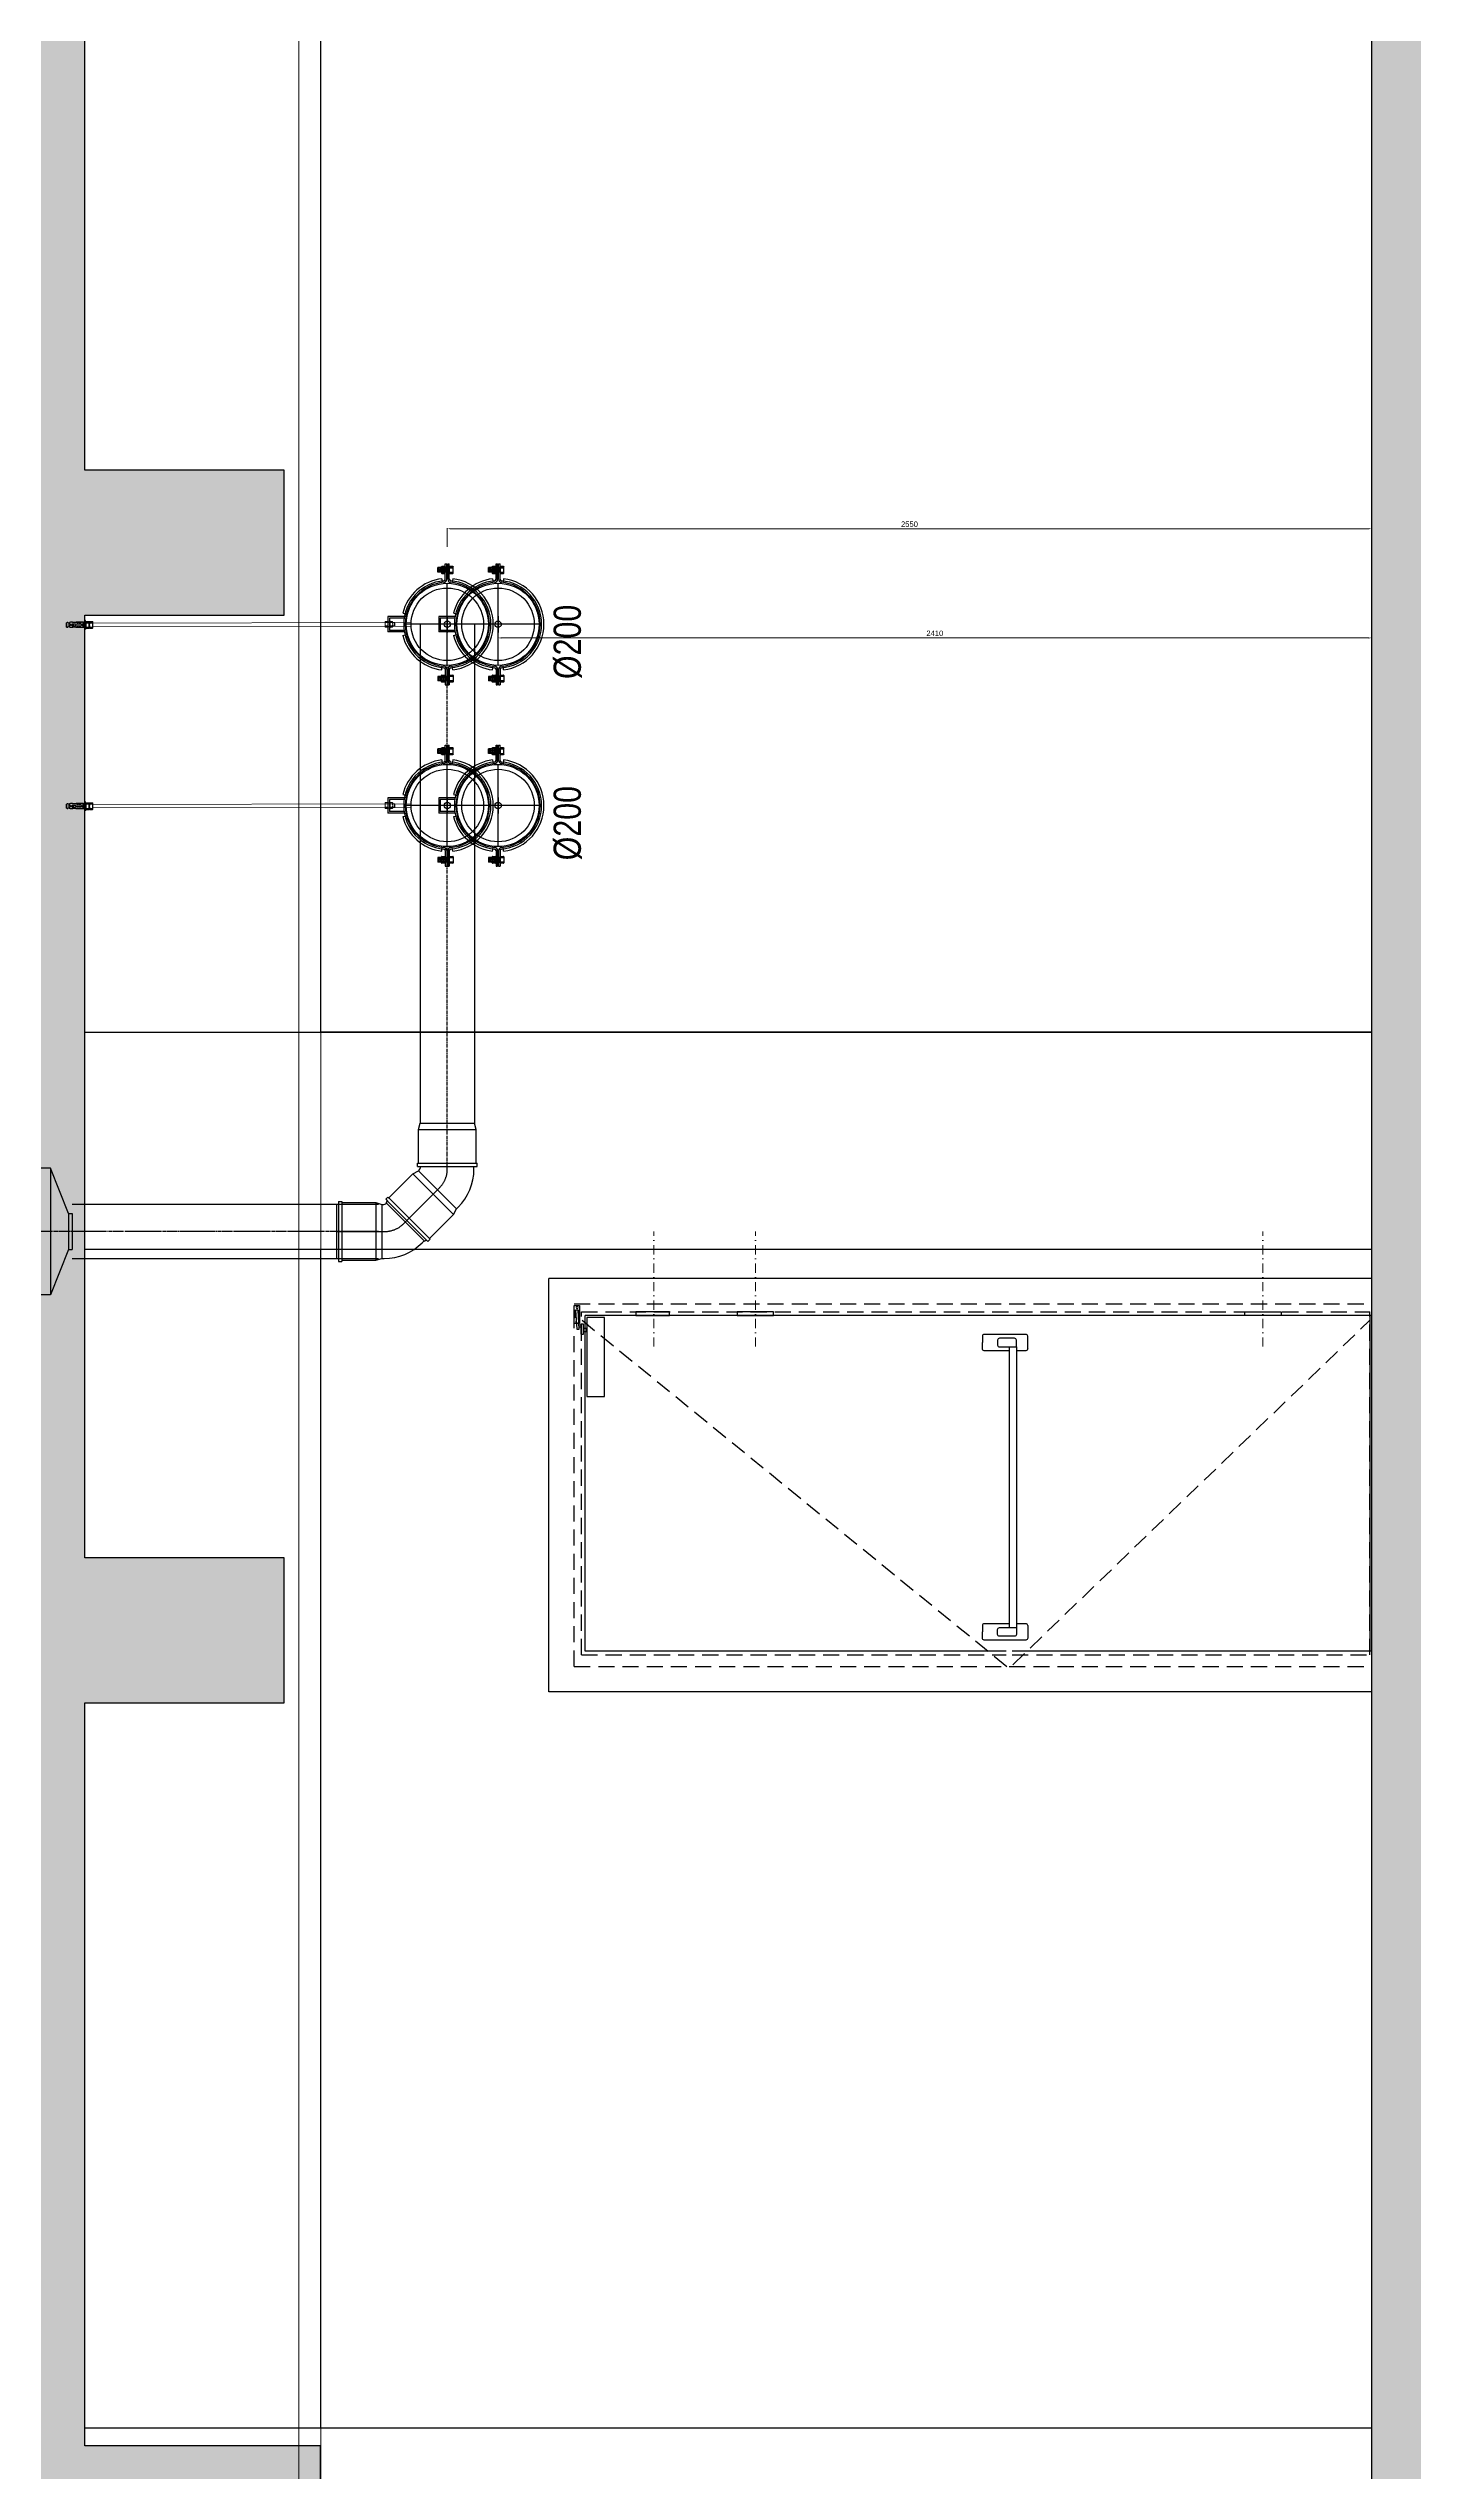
# Model space of a CAD drawing. Header units: millimetres. Extents: x -379292 to 1221486, y 92049 to 447512.
# Drawn here: x -29475 to -25709, y 144998 to 151682 of the extents above; entities that cross this region are included whole.
import ezdxf
from ezdxf.enums import TextEntityAlignment as Align

# ---------------------------------------------------------------- set-up
doc = ezdxf.new("R2010")
doc.units = ezdxf.units.MM
for name, pattern in [('CENTER', [2, 1.25, -0.25, 0.25, -0.25]), ('CENTRE', [50.8, 31.75, -6.35, 6.35, -6.35]), ('DASHDOT', [25.4, 12.7, -6.35, 0, -6.35]), ('HIDDEN', [9.525, 6.35, -3.175]), ('SOGUKSU1', [72, 60, -6, 0, -6])]:
    doc.linetypes.add(name, pattern=pattern)
for name, color, linetype, lineweight in [('---OLCIU', 7, 'Continuous', 9), ('05_AXIS EQUIPMENT', 8, 'DASHDOT', 9), ('1-MIMARI', 8, 'Continuous', 9), ('1-YANGIN BORUSU-2', 5, 'SOGUKSU1', 30), ('e_kesit_cizgisi', 7, 'Continuous', 9)]:
    doc.layers.add(name, color=color, linetype=linetype, lineweight=lineweight)
for name, color, linetype in [('05_CLADDING ALUMINIUM', 1, 'Continuous'), ('05_CONCRETE', 6, 'Continuous'), ('05_CONCRETE VIEW', 142, 'Continuous'), ('05_HATCH CONCRETE', 141, 'Continuous'), ('05_VIEW 5', 5, 'Continuous'), ('1-PISSU-BORUSU', 6, 'PIS'), ('INKA', 142, 'Continuous'), ('M_YANGIN_SPR_ CAP', 7, 'Continuous')]:
    doc.layers.add(name, color=color, linetype=linetype)
doc.styles.add('cagdas', font='arial.ttf', dxfattribs={"width": 0.8, "height": 20})
doc.styles.add('DIM', font='arial.ttf')
doc.styles.add('DOA.ARIAL', font='arial.ttf')
doc.styles.get("Standard").update_dxf_attribs({"font": 'segoeuil.ttf'})
doc.linetypes.add('PIS', pattern='A,2.5,-0.09,[")",Standard,S=0.1,R=0,X=0,Y=-0.05],-0.035', length=2.625)
doc.linetypes.add('ZIGZAG', pattern='A,0.0001,-0.2,[131,ltypeshp.shx,S=0.2,R=0,X=-0.2,Y=0],-0.4,[131,ltypeshp.shx,S=0.2,R=180,X=0.2,Y=0],-0.2', length=0.8001)
doc.dimstyles.new('PRK 1-100', dxfattribs={"dimscale": 100, "dimtxt": 2.5, "dimasz": 1, "dimexe": 0.5, "dimexo": 1, "dimgap": 0.5, "dimtad": 1, "dimdec": 1, "dimzin": 9, "dimdsep": 46, "dimtxsty": 'DIM', "dimblk": 'ARCHTICK', "dimcen": 1.5, "dimdle": 0.5, "dimclrd": 256, "dimclre": 256, "dimclrt": 3, "dimadec": 8, "dimazin": 2, "dimtp": 0.1, "dimtm": 0.1, "dimtfac": 0.71, "dimtdec": 1, "dimtmove": 2, "dimatfit": 3, "dimfxl": 50, "dimfxlon": 1, "dimlwd": -1, "dimlwe": -1, "dimarcsym": 1})

# ---------------------------------------------------------------- blocks, each defined once
blk = doc.blocks.new('*U1055')
at = {"ltscale": 7}
for p, q in [((-70, 0), (-70, 2270)), ((1070, 2270), (-70, 2270)), ((1070, 0), (1070, 2270)), ((32, 0), (32, 2170)), ((958, 2170), (32, 2170)), ((958, 1008.5), (958, 2170)), ((958, 0), (958, 991.5))]:
    blk.add_line(p, q, dxfattribs=at)
at = {"linetype": 'HIDDEN', "ltscale": 7}
for p, q in [((0, 2200), (0, 0)), ((1000, 2200), (0, 2200)), ((22, 2180), (22, 5)), ((968, 2180), (22, 2180)), ((968, 2180), (968, 1008.3)), ((1000, 2200), (1000, 0)), ((968, 991.7), (968, 5)), ((968, 5), (22, 5))]:
    blk.add_line(p, q, dxfattribs=at)
for p, q in [((118.5, 999.9), (892.7, 999.9)), ((118.5, 979.9), (911.6, 979.9))]:
    blk.add_line(p, q)
at = {"ltscale": 4}
for points in [[(19.4, 2185), (54.1, 2185), (54.1, 2200.4), (4.4, 2200.4), (4.4, 2185), (19.4, 2185)], [(57.5, 2186.5), (57.5, 2181.5)], [(63.7, 2181.5), (63.7, 2185.8)], [(75.8, 2174.3), (75.8, 2165), (67.8, 2165), (67.8, 2174.3)]]:
    blk.add_lwpolyline(points, dxfattribs=at)
for points in [[(38.2, 2200.4), (17, 2200.4), (17, 2197.9), (38.2, 2197.9)], [(38.2, 2187.4), (17, 2187.4), (17, 2185), (38.2, 2185)], [(17.1, 2196), (69.5, 2193), (69.5, 2185.8), (17.1, 2188.8)], [(37, 2165), (254.8, 2165), (254.8, 2116.5), (37, 2116.5)], [(55.3, 2181.5), (82.9, 2181.5), (82.9, 2174.3), (55.3, 2174.3)]]:
    blk.add_lwpolyline(points, close=True, dxfattribs=at)
at = {"linetype": 'HIDDEN', "ltscale": 7, "flags": 128}
blk.add_lwpolyline([(45, 2178), (1005, 1000), (45, 5)], dxfattribs=at)
at = {"ltscale": 7}
for points in [[(22, 1937), (22, 2030), (32, 2030), (32, 1937)], [(22, 1650), (22, 1750), (32, 1750), (32, 1650)], [(22, 350), (22, 250), (32, 250), (32, 350)]]:
    blk.add_lwpolyline(points, close=True, dxfattribs=at)
for points in [[(124, 948.9), (89, 948.9, -0.414214), (84, 953.9), (84, 1068.9, -0.414214), (89, 1073.9), (106.5, 1073.9)], [(129, 999.9), (129, 1068.9, 0.414214), (124, 1073.9), (106.5, 1073.9)], [(882.2, 999.9), (882.2, 1068.9, -0.414214), (887.2, 1073.9), (904.7, 1073.9)], [(887.2, 948.9), (922.2, 948.9, 0.414214), (927.2, 953.9), (927.2, 1068.9, 0.414214), (922.2, 1073.9), (904.7, 1073.9)], [(124, 948.9, 0.414214), (129, 953.9), (129, 979.9)], [(887.2, 948.9, -0.414214), (882.2, 953.9), (882.2, 979.9)]]:
    blk.add_lwpolyline(points, format="xyb")
at = {"ltscale": 20}
for points in [[(99.5, 979.9, -0.414214), (94.5, 984.9), (94.5, 1027, -0.414214), (99.5, 1032), (113.5, 1032, -0.414214), (118.5, 1027), (118.5, 979.9), (99.5, 979.9)], [(911.6, 979.9, 0.414214), (916.6, 984.9), (916.6, 1027, 0.414214), (911.6, 1032), (897.7, 1032, 0.414214), (892.7, 1027), (892.7, 979.9), (911.6, 979.9)]]:
    blk.add_lwpolyline(points, format="xyb", dxfattribs=at)
at = {"ltscale": 4}
blk.add_circle((9.7, 2191.9), 2.92, dxfattribs=at)
blk.add_arc((48.8, 2191.9), 2.92, 48.6465, 124.668, dxfattribs=at)
at = {"layer": '05_AXIS EQUIPMENT', "ltscale": 2}
for p, q in [((117.6, 1980), (-199.6, 1980)), ((117.6, 1700), (-199.6, 1700)), ((117.6, 300), (-199.6, 300))]:
    blk.add_line(p, q, dxfattribs=at)
at = {"layer": '05_CLADDING ALUMINIUM', "ltscale": 7}
blk.add_line((958, 4), (32, 4), dxfattribs=at)
blk = doc.blocks.new('A$C6a8db8d0')
at = {"layer": '05_HATCH CONCRETE', "ltscale": 25, "transparency": 33554671}
h = blk.add_hatch(dxfattribs=at)
h.set_pattern_fill('ANSI33', color=256, scale=1.5, angle=180)
h.set_pattern_definition([(225, (-8686.666, 32930.851), (6.735192, -6.735192), []), (225, (-8693.402, 32930.851), (6.735192, -6.735192), [4.7625, -2.38125])])
h.paths.add_polyline_path([(-8675, 790), (-8675, 420), (-8725, 420), (-8725, 370), (9165, 370), (9165, 420), (9115, 420), (9115, 810), (9095, 810), (9095, 790), (5815, 790), (5815, 810), (5795, 810), (5795, 790), (-1895, 790), (-1895, 710), (-1845, 710), (-1845, 775), (-1635, 775), (-1635, 720), (-1595, 720), (-1595, 775), (-1335, 775), (-1335, 720), (-1295, 720), (-1295, 775), (-1090, 775), (-1090, 710), (-1040, 710), (-1040, 775), (-835, 775), (-835, 720), (-795, 720), (-795, 775), (-535, 775), (-535, 720), (-495, 720), (-495, 775), (-290, 775), (-290, 710), (-240, 710), (-240, 775), (-35, 775), (-35, 720), (5, 720), (5, 775), (265, 775), (265, 720), (305, 720), (305, 775), (510, 775), (510, 710), (560, 710), (560, 775), (765, 775), (765, 720), (805, 720), (805, 775), (1065, 775), (1065, 720), (1105, 720), (1105, 775), (1310, 775), (1310, 710), (1360, 710), (1360, 775), (1565, 775), (1565, 720), (1605, 720), (1605, 775), (1865, 775), (1865, 720), (1905, 720), (1905, 775), (2110, 775), (2110, 710), (2160, 710), (2160, 775), (2365, 775), (2365, 720), (2405, 720), (2405, 775), (2665, 775), (2665, 720), (2705, 720), (2705, 775), (2910, 775), (2910, 710), (2960, 710), (2960, 775), (3165, 775), (3165, 720), (3205, 720), (3205, 775), (3465, 775), (3465, 720), (3505, 720), (3505, 775), (3710, 775), (3710, 710), (3760, 710), (3760, 775), (3965, 775), (3965, 720), (4005, 720), (4005, 775), (4265, 775), (4265, 720), (4305, 720), (4305, 775), (4510, 775), (4510, 710), (4560, 710), (4560, 775), (4765, 775), (4765, 720), (4805, 720), (4805, 775), (5065, 775), (5065, 720), (5105, 720), (5105, 775), (5310, 775), (5310, 710), (5360, 710), (5360, 775), (5540, 775), (5540, 720), (5580, 720), (5580, 775), (5760, 775), (5760, 710), (5810, 710), (5810, 775), (6110, 775), (6110, 710), (6160, 710), (6160, 775), (6365, 775), (6365, 720), (6405, 720), (6405, 775), (6665, 775), (6665, 720), (6705, 720), (6705, 775), (6910, 775), (6910, 710), (6960, 710), (6960, 775), (7165, 775), (7165, 720), (7205, 720), (7205, 775), (7465, 775), (7465, 720), (7505, 720), (7505, 775), (7710, 775), (7710, 710), (7760, 710), (7760, 775), (7965, 775), (7965, 720), (8005, 720), (8005, 775), (8265, 775), (8265, 720), (8305, 720), (8305, 775), (8510, 775), (8510, 710), (8560, 710), (8560, 775), (8790, 775), (8790, 720), (8830, 720), (8830, 775), (9085, 775), (9085, 420), (-8645, 420), (-8645, 775), (-8270, 775), (-8270, 710), (-8220, 710), (-8220, 775), (-8015, 775), (-8015, 720), (-7975, 720), (-7975, 775), (-7715, 775), (-7715, 720), (-7675, 720), (-7675, 775), (-7470, 775), (-7470, 710), (-7420, 710), (-7420, 775), (-7215, 775), (-7215, 720), (-7175, 720), (-7175, 775), (-6915, 775), (-6915, 720), (-6875, 720), (-6875, 775), (-6670, 775), (-6670, 710), (-6620, 710), (-6620, 775), (-6415, 775), (-6415, 720), (-6375, 720), (-6375, 775), (-6115, 775), (-6115, 720), (-6075, 720), (-6075, 775), (-5870, 775), (-5870, 710), (-5820, 710), (-5820, 775), (-5615, 775), (-5615, 720), (-5575, 720), (-5575, 775), (-5315, 775), (-5315, 720), (-5275, 720), (-5275, 775), (-5070, 775), (-5070, 710), (-5020, 710), (-5020, 775), (-4815, 775), (-4815, 720), (-4775, 720), (-4775, 775), (-4515, 775), (-4515, 720), (-4475, 720), (-4475, 775), (-4270, 775), (-4270, 710), (-4220, 710), (-4220, 775), (-4015, 775), (-4015, 720), (-3975, 720), (-3975, 775), (-3715, 775), (-3715, 720), (-3675, 720), (-3675, 775), (-3470, 775), (-3470, 710), (-3420, 710), (-3420, 775), (-3215, 775), (-3215, 720), (-3175, 720), (-3175, 775), (-2915, 775), (-2915, 720), (-2875, 720), (-2875, 775), (-2670, 775), (-2670, 710), (-2620, 710), (-2620, 775), (-2435, 775), (-2435, 720), (-2395, 720), (-2395, 775), (-2175, 775), (-2175, 720), (-2135, 720), (-2135, 775), (-1955, 775), (-1955, 710), (-1905, 710), (-1905, 790)])
at = {"layer": '05_CONCRETE'}
for points in [[(9085, 420), (-8645, 420)], [(-4775, 775), (-4515, 775), (-4515, 720), (-4475, 720), (-4475, 775), (-4270, 775), (-4270, 710), (-4220, 710), (-4220, 775), (-4015, 775), (-4015, 720), (-3975, 720), (-3975, 775), (-3715, 775), (-3715, 720), (-3675, 720), (-3675, 775), (-3470, 775)]]:
    blk.add_lwpolyline(points, dxfattribs=at)
at = {"layer": '05_CONCRETE VIEW', "ltscale": 20, "flags": 128}
for points in [[(-4215, 775), (-4215, 420)], [(-3890, 420), (-3890, 775)], [(-3830, 775), (-3830, 420)], [(-3890, 710), (-4215, 710)], [(-3475, 710), (-3830, 710)]]:
    blk.add_lwpolyline(points, dxfattribs=at)
at = {"layer": '05_CONCRETE VIEW', "color": 252, "ltscale": 20, "flags": 128}
for points in [[(-3890, 420), (-3890, 710)], [(-3830, 420), (-3830, 710)]]:
    blk.add_lwpolyline(points, dxfattribs=at)
at = {"layer": '05_VIEW 5', "xscale": -0.1, "yscale": 0.1, "zscale": 0.1}
blk.add_blockref('*U1055', (-3905, 420), dxfattribs=at)
blk = doc.blocks.new('A$C126178c8')
at = {"layer": '1-YANGIN BORUSU-2', "color": 30, "ltscale": 25}
for p, q in [((-12, 17.5), (-12, -17.5)), ((-6, 17.5), (-12, 17.5)), ((-11, 17.5), (-11, -17.5)), ((-1, 5), (-6, 17.5)), ((-6, 17.5), (-6, -17.5)), ((-1, 5), (0, 5)), ((-1, 5), (-1, -5)), ((0, 5), (0, -5)), ((-1, -5), (-6, -17.5)), ((-1, -5), (0, -5)), ((-6, -17.5), (-12, -17.5))]:
    blk.add_line(p, q, dxfattribs=at)
blk = doc.blocks.new('A$C49cf6c06')
at = {"layer": '1-PISSU-BORUSU'}
for p, q in [((7.5, 0), (-7.5, 0)), ((-7.5, 0), (-7.5, -0.6)), ((7.5, 0), (7.5, -0.6)), ((-8.25, -0.6), (-8.25, -1.5)), ((-7.5, -0.6), (-8.25, -0.6)), ((-7.95, -1.5), (-8.25, -1.5)), ((-7.95, -1.5), (-7.95, -10.88)), ((8.25, -0.6), (7.5, -0.6)), ((7.95, -1.5), (7.95, -10.88)), ((8.25, -1.5), (7.95, -1.5)), ((8.25, -0.6), (8.25, -1.5)), ((-7.95, -10.88), (-7.44, -12.59)), ((-7.44, -12.59), (-7.44, -13.2)), ((7.95, -10.88), (7.44, -12.59)), ((7.44, -12.59), (7.44, -12.83)), ((-3.09, -23.7), (-2.58, -24.21))]:
    blk.add_line(p, q, dxfattribs=at)
at = {"layer": '1-PISSU-BORUSU', "color": 1, "linetype": 'DASHDOT', "ltscale": 7.5}
blk.add_line((0, 0), (0, -13.36), dxfattribs=at)
at = {"layer": '1-PISSU-BORUSU', "color": 1}
for p, q in [((7.95, -1.5), (-7.95, -1.5)), ((7.5, -0.6), (-7.5, -0.6)), ((7.95, -10.88), (-7.95, -10.88)), ((7.44, -12.59), (-7.44, -12.59)), ((7.81, -13.82), (-2.58, -24.21))]:
    blk.add_line(p, q, dxfattribs=at)
at = {"layer": '1-PISSU-BORUSU', "color": 1, "linetype": 'DASHDOT'}
blk.add_line((2.15, -18.55), (2.61, -19.01), dxfattribs=at)
at = {"layer": '1-PISSU-BORUSU'}
for centre, radius, end in [((7.41, -13.2), 14.85, 225), ((8.94, -12.83), 1.5, 221.0994)]:
    blk.add_arc(centre, radius, 180, end, dxfattribs=at)
at = {"layer": '1-PISSU-BORUSU', "color": 1, "linetype": 'DASHDOT', "ltscale": 7.5}
blk.add_arc((7.35, -13.36), 7.35, 180, 225, dxfattribs=at)
blk = doc.blocks.new('A$C0c335588')
at = {"layer": '1-PISSU-BORUSU', "color": 6}
for p, q in [((-6.85, 5.3), (-7.99, 5)), ((-0.6, 5.3), (-6.85, 5.3)), ((-0.6, 5.5), (-0.6, 5.3)), ((0, 5.5), (-0.6, 5.5)), ((0, 5.5), (0, 5)), ((0, 5), (0, -5)), ((-6.85, -5.3), (-7.99, -5)), ((-0.6, -5.3), (-6.85, -5.3)), ((-0.6, -5.3), (-0.6, -5.5)), ((0, -5.5), (-0.6, -5.5)), ((0, -5), (0, -5.5))]:
    blk.add_line(p, q, dxfattribs=at)
at = {"layer": '1-PISSU-BORUSU', "color": 1}
for p, q in [((-7.99, 5), (-7.99, -5)), ((-6.85, 5.3), (-6.85, -5.3)), ((-0.6, 5.3), (-0.6, -5.3))]:
    blk.add_line(p, q, dxfattribs=at)
blk = doc.blocks.new('A$Cdf426c59')
at = {"layer": '1-PISSU-BORUSU', "color": 1, "linetype": 'DASHDOT', "ltscale": 7.5}
for p, q in [((0, -5.67), (0, 5.67)), ((5.67, 0), (-5.67, 0))]:
    blk.add_line(p, q, dxfattribs=at)
at = {"layer": '1-PISSU-BORUSU', "color": 1, "linetype": 'Continuous'}
blk.add_circle((0, 0), 5.67, dxfattribs=at)
at = {"layer": '1-PISSU-BORUSU', "linetype": 'Continuous'}
blk.add_circle((0, 0), 5, dxfattribs=at)
blk = doc.blocks.new('INKA M12 SOMUN')
at = {"layer": 'INKA', "linetype": 'Continuous'}
for p, q in [((4150.36, 639.91), (4150.36, 640.71)), ((4150.46, 640.81), (4152.06, 640.81)), ((4152.06, 639.81), (4150.46, 639.81)), ((4150.66, 639.81), (4150.66, 640.81)), ((4151.86, 640.81), (4151.86, 639.81)), ((4152.16, 640.71), (4152.16, 639.91))]:
    blk.add_line(p, q, dxfattribs=at)
at = {"layer": 'INKA', "linetype": 'ZIGZAG', "ltscale": 0.1}
for p, q in [((4150.66, 639.81), (4150.66, 640.81)), ((4151.86, 639.81), (4151.86, 640.81))]:
    blk.add_line(p, q, dxfattribs=at)
at = {"layer": 'INKA', "linetype": 'Continuous'}
for centre, start, end in [((4150.46, 640.71), 90, 180), ((4150.46, 639.91), 180, 270), ((4152.06, 640.71), 0, 90), ((4152.06, 639.91), 270, 0)]:
    blk.add_arc(centre, 0.1, start, end, dxfattribs=at)
at = {"style": 'cagdas'}
for p in [(4150.49, 640), (4151.99, 640)]:
    blk.add_text('INKA M12 SOMUN', height=0.0525, rotation=90, dxfattribs=at).set_placement(p, align=Align.TOP_LEFT)
blk = doc.blocks.new('PULM12')
at = {"layer": 'INKA', "linetype": 'Continuous'}
for p, q in [((4155.66, 1097.83), (4155.66, 1097.58)), ((4155.66, 1097.83), (4158.06, 1097.83)), ((4155.66, 1097.58), (4158.06, 1097.58)), ((4156.26, 1097.83), (4156.26, 1097.58)), ((4157.46, 1097.83), (4157.46, 1097.58)), ((4158.06, 1097.83), (4158.06, 1097.58))]:
    blk.add_line(p, q, dxfattribs=at)
at = {"style": 'cagdas'}
for p in [(4155.78, 1097.73), (4157.59, 1097.73)]:
    blk.add_text('INKA M12 PUL', height=0.039, dxfattribs=at).set_placement(p, align=Align.TOP_LEFT)
blk = doc.blocks.new('A$Ca5a3e651')
at = {"layer": 'INKA', "linetype": 'Continuous'}
h = blk.add_hatch(dxfattribs=at)
h.set_pattern_fill('ACAD_ISO10W100', color=256, scale=0.021111, angle=-90, style=0)
h.set_pattern_definition([(90, (413.14908, -104.13396), (0.105555556, -2e-17), [0.253333333, -0.063333333, 0.010555556, -0.063333333])])
h.paths.add_polyline_path([(0.55, 15.62), (0.55, 14.36), (-2.61, 14.36), (-2.61, 15.62)])
h = blk.add_hatch(dxfattribs=at)
h.set_pattern_fill('ACAD_ISO10W100', color=256, scale=0.021111, angle=-90, style=0)
h.set_pattern_definition([(270, (413.14908, 104.13396), (0.105555556, -2e-17), [0.253333333, -0.063333333, 0.010555556, -0.063333333])])
h.paths.add_polyline_path([(0.55, -15.62), (0.55, -14.36), (-2.61, -14.36), (-2.61, -15.62)])
at = {"layer": 'INKA'}
for p, q in [((-2.61, 14.36), (-2.61, 15.62)), ((0.55, 15.62), (-2.61, 15.62)), ((0.55, 14.36), (-2.61, 14.36)), ((-0.55, 16.68), (-0.13, 16.68)), ((-0.55, 12.42), (-0.55, 16.68)), ((-0.13, 12.42), (-0.13, 16.68)), ((0.13, 12.42), (0.13, 16.68)), ((0.13, 16.68), (0.55, 16.68)), ((0.55, 12.42), (0.55, 16.68)), ((-1.5, 12.58), (-1.37, 11.53)), ((1.5, 12.58), (1.37, 11.53)), ((-11.85, 2.11), (-16.36, 2.11)), ((-16.36, 2.11), (-16.36, -2.11)), ((-15.94, 1.69), (-15.94, -1.69)), ((-11.91, 1.69), (-15.94, 1.69)), ((-12.29, 3.06), (-11.27, 2.8)), ((2.22, 0), (-2.22, 0)), ((0, 2.22), (0, -2.22)), ((-11.85, -2.11), (-16.36, -2.11)), ((-11.91, -1.69), (-15.94, -1.69)), ((-12.29, -3.06), (-11.27, -2.8)), ((-1.5, -12.58), (-1.37, -11.53)), ((-0.55, -12.42), (-0.55, -16.68)), ((-0.13, -12.42), (-0.13, -16.68)), ((0.13, -12.42), (0.13, -16.68)), ((0.55, -12.42), (0.55, -16.68)), ((1.5, -12.58), (1.37, -11.53)), ((0.55, -14.36), (-2.61, -14.36)), ((-2.61, -14.36), (-2.61, -15.62)), ((0.55, -15.62), (-2.61, -15.62)), ((-0.55, -16.68), (-0.13, -16.68)), ((0.13, -16.68), (0.55, -16.68))]:
    blk.add_line(p, q, dxfattribs=at)
blk.add_circle((0, 0), 0.886, dxfattribs=at)
for centre, radius, start, end in [((0, 0), 12.67, 96.78537, 166.0366), ((0, 0), 12.03, 94.49602, 265.50398), ((0, 0), 11.61, 94.49602, 265.50398), ((-0.98, 12.42), 0.422, 274.49602, 0), ((-0.98, 12.42), 0.844, 274.49602, 0), ((0.98, 12.42), 0.844, 180, 265.50398), ((0.98, 12.42), 0.422, 180, 265.50398), ((0, 0), 11.61, 274.49602, 85.50398), ((0, 0), 12.03, 274.49602, 85.50398), ((0, 0), 12.67, 276.78537, 83.21463), ((0, 0), 12.67, 193.9634, 263.21463), ((-0.98, -12.42), 0.422, 0, 85.50398), ((-0.98, -12.42), 0.844, 0, 85.50398), ((0.98, -12.42), 0.844, 94.49602, 180), ((0.98, -12.42), 0.422, 94.49602, 180)]:
    blk.add_arc(centre, radius, start, end, dxfattribs=at)
at = {"layer": '1-PISSU-BORUSU', "color": 6, "xscale": 2, "yscale": 2, "zscale": 2}
blk.add_blockref('A$Cdf426c59', (0, 0), dxfattribs=at)
at = {"layer": 'INKA', "linetype": 'Continuous', "yscale": 1.055555555555556, "zscale": 1.055555555555556, "rotation": 270}
for name, p, xscale in [('INKA M12 SOMUN', (-676.97, -4366.9), -1.055555555555556), ('PULM12', (-1158.69, -4372.81), -1.055555555555556), ('INKA M12 SOMUN', (-674.8, -4366.9), -1.055555555555556), ('INKA M12 SOMUN', (-676.97, 4366.9), 1.055555555555556), ('PULM12', (-1158.69, 4372.81), 1.055555555555556), ('INKA M12 SOMUN', (-674.8, 4366.9), 1.055555555555556)]:
    blk.add_blockref(name, p, dxfattribs=dict(at, xscale=xscale))
blk = doc.blocks.new('*D1188')
at = {"layer": '---OLCIU', "ltscale": 25, "transparency": 16777216}
for p, q in [((-28234.5, 150006.1), (-28234.5, 150058.1)), ((-28224.5, 150056.1), (-25834.5, 150056.1)), ((-25824.5, 150006.1), (-25824.5, 150058.1))]:
    blk.add_line(p, q, dxfattribs=at)
for points in [[(-28224.5, 150057.8), (-28224.5, 150054.5), (-28234.5, 150056.1)], [(-25834.5, 150057.8), (-25834.5, 150054.5), (-25824.5, 150056.1)]]:
    blk.add_solid(points, dxfattribs=at)
at = {"layer": 'Defpoints', "color": 0, "ltscale": 25, "transparency": 16777216}
for p in [(-25824.5, 150056.1), (-28234.5, 149922.6, 0), (-25824.5, 149783.2)]:
    blk.add_point(p, dxfattribs=at)
at = {"layer": '---OLCIU', "ltscale": 25, "transparency": 16777216, "insert": (-27029.5, 150068.8), "char_height": 15, "attachment_point": 5, "style": 'DIM'}
blk.add_mtext('2410', dxfattribs=at)
blk = doc.blocks.new('NOKTA001')
at = {"color": 0, "linetype": 'Continuous', "const_width": 0.5}
blk.add_lwpolyline([(-0.25, 0, 1), (0.25, 0, 1)], format="xyb", close=True, dxfattribs=at)
blk = doc.blocks.new('LDR1-5')
at = {"color": 0, "ltscale": 25}
blk.add_line((0, 0), (-2, 0), dxfattribs=at)
at = {"color": 0, "ltscale": 25, "xscale": 0.5, "yscale": 0.5, "zscale": 0.5}
blk.add_blockref('NOKTA001', (0, 0), dxfattribs=at)
blk = doc.blocks.new('*D1189')
at = {"layer": '---OLCIU', "ltscale": 25, "transparency": 16777216}
for p, q in [((-28374.5, 150307.3), (-28374.5, 150359.3)), ((-28364.5, 150357.3), (-25834.5, 150357.3)), ((-25824.5, 150307.3), (-25824.5, 150359.3))]:
    blk.add_line(p, q, dxfattribs=at)
for points in [[(-28364.5, 150358.9), (-28364.5, 150355.6), (-28374.5, 150357.3)], [(-25834.5, 150358.9), (-25834.5, 150355.6), (-25824.5, 150357.3)]]:
    blk.add_solid(points, dxfattribs=at)
at = {"layer": 'Defpoints', "color": 0, "ltscale": 25, "transparency": 16777216}
for p in [(-25824.5, 150357.3), (-28374.5, 150084.6, 0), (-25824.5, 149953.6)]:
    blk.add_point(p, dxfattribs=at)
at = {"layer": '---OLCIU', "ltscale": 25, "transparency": 16777216, "insert": (-27099.5, 150369.9), "char_height": 15, "attachment_point": 5, "style": 'DIM'}
blk.add_mtext('2550', dxfattribs=at)
blk = doc.blocks.new('A$Cc4a6e48b')
at = {"layer": '1-PISSU-BORUSU', "color": 1, "linetype": 'CENTER', "ltscale": 7.5}
blk.add_line((386.03, 4740, 0), (270.47, 4740, 0), dxfattribs=at)

msp = doc.modelspace()

# ---------------------------------------------------------------- block references
at = {"layer": '1-MIMARI', "ltscale": 25, "xscale": 10, "yscale": 10, "zscale": 10, "rotation": 90}
msp.add_blockref('A$C6a8db8d0', (-21624.5, 187268.8), dxfattribs=at)

# ---------------------------------------------------------------- next in the draw order: linework, layer by layer
at = {"color": 7, "ltscale": 0.5}
for p, q in [((-29425, 150086.2), (-29425, 150097.9)), ((-29423.9, 150086.3), (-29423.9, 150097.9)), ((-29417.9, 150097.2), (-29421.8, 150098.5)), ((-29417.8, 150087), (-29421.8, 150085.7)), ((-29416.3, 150097.2), (-29417.9, 150097.2)), ((-29417.8, 150087), (-29417.9, 150097.2)), ((-29416.3, 150087), (-29417.8, 150087)), ((-29413.9, 150099.4), (-29416.3, 150098.6)), ((-29416.3, 150098.6), (-29416.3, 150095.8)), ((-29416.3, 150095.8), (-29412.6, 150092.1)), ((-29416.3, 150088.4), (-29412.6, 150092.1)), ((-29416.3, 150085.6), (-29416.3, 150088.4)), ((-29413.9, 150084.8), (-29416.3, 150085.6)), ((-29408.7, 150099.5), (-29413.9, 150099.4)), ((-29408.7, 150084.8), (-29413.9, 150084.8)), ((-29412.6, 150092.1), (-29408.9, 150092.1)), ((-29408.9, 150089.5), (-29408.9, 150094.7)), ((-29408.9, 150094.7), (-29401, 150094.7)), ((-29408.9, 150089.5), (-29401, 150089.6)), ((-29408.7, 150099.5), (-29407.7, 150098.7)), ((-29408.7, 150084.8), (-29407.7, 150085.6)), ((-29399, 150098.7), (-29407.7, 150098.7)), ((-29399, 150085.6), (-29407.7, 150085.6)), ((-29405.4, 150089.5), (-29405.4, 150094.7)), ((-29401, 150094.7), (-29398.4, 150092.1)), ((-29401, 150089.6), (-29398.4, 150092.1)), ((-29398.1, 150099.5), (-29399, 150098.7)), ((-29398.1, 150084.8), (-29399, 150085.6)), ((-29398.4, 150092.1), (-29384.2, 150092.2)), ((-29378.8, 150099.5), (-29398.1, 150099.5)), ((-29378.8, 150084.9), (-29398.1, 150084.8)), ((-29391.8, 150099.5), (-29396.2, 150099.1)), ((-29396.2, 150099.1), (-29396.2, 150096.8)), ((-29396.2, 150096.8), (-29391.8, 150096.8)), ((-29396.2, 150085.2), (-29396.2, 150087.5)), ((-29396.2, 150087.5), (-29391.8, 150087.5)), ((-29391.8, 150084.8), (-29396.2, 150085.2)), ((-29391.8, 150099.5), (-29391.8, 150096.8)), ((-29391.8, 150084.8), (-29391.8, 150087.5)), ((-29385.4, 150099.5), (-29389.8, 150099.1)), ((-29389.8, 150099.1), (-29389.8, 150096.8)), ((-29389.8, 150096.8), (-29385.4, 150096.8)), ((-29389.8, 150085.2), (-29389.8, 150087.6)), ((-29389.8, 150087.6), (-29385.4, 150087.6)), ((-29385.4, 150084.8), (-29389.8, 150085.2)), ((-29385.4, 150099.5), (-29385.4, 150096.8)), ((-29385.4, 150084.8), (-29385.4, 150087.6)), ((-29383, 150093.4), (-29381, 150093.4)), ((-29383, 150091), (-29381, 150091)), ((-29378.8, 150084.9), (-29378.8, 150099.5)), ((-29374.6, 150099.5), (-29376.9, 150099.5)), ((-29376.9, 150099.5), (-29376.9, 150084.9)), ((-29374.6, 150084.9), (-29376.9, 150084.9)), ((-29425, 149586.2), (-29425, 149597.9)), ((-29423.9, 149586.3), (-29423.9, 149597.9)), ((-29417.9, 149597.2), (-29421.8, 149598.5)), ((-29416.3, 149597.2), (-29417.9, 149597.2)), ((-29417.8, 149587), (-29417.9, 149597.2)), ((-29413.9, 149599.4), (-29416.3, 149598.6)), ((-29416.3, 149598.6), (-29416.3, 149595.8)), ((-29416.3, 149595.8), (-29412.6, 149592.1)), ((-29408.7, 149599.5), (-29413.9, 149599.4)), ((-29408.7, 149599.5), (-29407.7, 149598.7)), ((-29399, 149598.7), (-29407.7, 149598.7)), ((-29398.1, 149599.5), (-29399, 149598.7)), ((-29378.8, 149599.5), (-29398.1, 149599.5)), ((-29391.8, 149599.5), (-29396.2, 149599.1)), ((-29396.2, 149599.1), (-29396.2, 149596.8)), ((-29396.2, 149596.8), (-29391.8, 149596.8)), ((-29391.8, 149599.5), (-29391.8, 149596.8)), ((-29385.4, 149599.5), (-29389.8, 149599.1)), ((-29389.8, 149599.1), (-29389.8, 149596.8)), ((-29389.8, 149596.8), (-29385.4, 149596.8)), ((-29385.4, 149599.5), (-29385.4, 149596.8)), ((-29378.8, 149584.9), (-29378.8, 149599.5)), ((-29374.6, 149599.5), (-29376.9, 149599.5)), ((-29376.9, 149599.5), (-29376.9, 149584.9)), ((-29417.8, 149587), (-29421.8, 149585.7)), ((-29416.3, 149587), (-29417.8, 149587)), ((-29416.3, 149588.4), (-29412.6, 149592.1)), ((-29416.3, 149585.6), (-29416.3, 149588.4)), ((-29413.9, 149584.8), (-29416.3, 149585.6)), ((-29408.7, 149584.8), (-29413.9, 149584.8)), ((-29412.6, 149592.1), (-29408.9, 149592.1)), ((-29408.9, 149589.5), (-29408.9, 149594.7)), ((-29408.9, 149594.7), (-29401, 149594.7)), ((-29408.9, 149589.5), (-29401, 149589.6)), ((-29408.7, 149584.8), (-29407.7, 149585.6)), ((-29399, 149585.6), (-29407.7, 149585.6)), ((-29405.4, 149589.5), (-29405.4, 149594.7)), ((-29401, 149594.7), (-29398.4, 149592.1)), ((-29401, 149589.6), (-29398.4, 149592.1)), ((-29398.1, 149584.8), (-29399, 149585.6)), ((-29398.4, 149592.1), (-29384.2, 149592.2)), ((-29378.8, 149584.9), (-29398.1, 149584.8)), ((-29396.2, 149585.2), (-29396.2, 149587.5)), ((-29396.2, 149587.5), (-29391.8, 149587.5)), ((-29391.8, 149584.8), (-29396.2, 149585.2)), ((-29391.8, 149584.8), (-29391.8, 149587.5)), ((-29389.8, 149585.2), (-29389.8, 149587.6)), ((-29389.8, 149587.6), (-29385.4, 149587.6)), ((-29385.4, 149584.8), (-29389.8, 149585.2)), ((-29385.4, 149584.8), (-29385.4, 149587.6)), ((-29383, 149593.4), (-29381, 149593.4)), ((-29383, 149591), (-29381, 149591)), ((-29374.6, 149584.9), (-29376.9, 149584.9))]:
    msp.add_line(p, q, dxfattribs=at)
at = {"color": 7}
for p, q in [((-29372.2, 150104.1), (-29374.7, 150104.1)), ((-29374.6, 150080.1), (-29374.7, 150104.1)), ((-29372.1, 150080.1), (-29374.6, 150080.1)), ((-29372.1, 150080.1), (-29372.2, 150104.1)), ((-29371.3, 150101.2), (-29363, 150101.2)), ((-29371.3, 150098.2), (-29363, 150098.2)), ((-29371.2, 150086), (-29363, 150086)), ((-29371.2, 150083), (-29363, 150083)), ((-29362.1, 150084.5), (-29362.1, 150099.7)), ((-29361.3, 150101.3), (-29353, 150101.3)), ((-29361.3, 150098.2), (-29353, 150098.2)), ((-29361.2, 150086), (-29353, 150086.1)), ((-29361.2, 150083), (-29353, 150083)), ((-29352.1, 150084.5), (-29352.1, 150099.7)), ((-29372.2, 149604.1), (-29374.7, 149604.1)), ((-29374.6, 149580.1), (-29374.7, 149604.1)), ((-29372.1, 149580.1), (-29372.2, 149604.1)), ((-29371.3, 149601.2), (-29363, 149601.2)), ((-29371.3, 149598.2), (-29363, 149598.2)), ((-29362.1, 149584.5), (-29362.1, 149599.7)), ((-29361.3, 149601.3), (-29353, 149601.3)), ((-29361.3, 149598.2), (-29353, 149598.2)), ((-29352.1, 149584.5), (-29352.1, 149599.7)), ((-29372.1, 149580.1), (-29374.6, 149580.1)), ((-29371.2, 149586), (-29363, 149586)), ((-29371.2, 149583), (-29363, 149583)), ((-29361.2, 149586), (-29353, 149586.1)), ((-29361.2, 149583), (-29353, 149583))]:
    msp.add_line(p, q, dxfattribs=at)
at = {"color": 7, "linetype": 'Continuous', "lineweight": 5}
for p, q in [((-29352.1, 150097.1), (-28476, 150098.7)), ((-29352.1, 150087.1), (-28476, 150088.7)), ((-29352.1, 149597.1), (-28476, 149598.7)), ((-29352.1, 149587.1), (-28476, 149588.7))]:
    msp.add_line(p, q, dxfattribs=at)
at = {"lineweight": 5}
for p, q in [((-28546, 150087.5), (-28546, 150100)), ((-28546, 150087.5), (-28546, 150100)), ((-28544.8, 150101.8), (-28539.8, 150101.8)), ((-28544.8, 150101.8), (-28539.8, 150101.8)), ((-28544.8, 150098.3), (-28539.8, 150098.3)), ((-28544.8, 150098.3), (-28539.8, 150098.3)), ((-28544.8, 150089.2), (-28539.8, 150089.2)), ((-28544.8, 150089.2), (-28539.8, 150089.2)), ((-28544.8, 150085.7), (-28539.8, 150085.7)), ((-28544.8, 150085.7), (-28539.8, 150085.7)), ((-28538.6, 150084.1), (-28538.6, 150103.4)), ((-28538.6, 150084.1), (-28538.6, 150103.4)), ((-28532.3, 150084.2), (-28532.3, 150103.4)), ((-28532.3, 150084.2), (-28532.3, 150103.4)), ((-28531.1, 150101.8), (-28526.1, 150101.8)), ((-28531.1, 150101.8), (-28526.1, 150101.8)), ((-28531.1, 150098.3), (-28526.1, 150098.3)), ((-28531.1, 150098.3), (-28526.1, 150098.3)), ((-28531.1, 150089.2), (-28526.1, 150089.3)), ((-28531.1, 150089.2), (-28526.1, 150089.3)), ((-28531, 150085.7), (-28526.1, 150085.7)), ((-28531, 150085.7), (-28526.1, 150085.7)), ((-28524.9, 150087.5), (-28524.9, 150100.1)), ((-28524.9, 150087.5), (-28524.9, 150100.1)), ((-28524.9, 150098.3), (-28520.1, 150098.3)), ((-28524.9, 150098.3), (-28520.1, 150098.3)), ((-28524.9, 150089.3), (-28520.1, 150089.3)), ((-28524.9, 150089.3), (-28520.1, 150089.3)), ((-28520.1, 150089.3), (-28520.1, 150098.3)), ((-28520.1, 150098.3), (-28519.3, 150097.5)), ((-28520.1, 150089.3), (-28520.1, 150098.3)), ((-28520.1, 150098.3), (-28519.3, 150097.5)), ((-28520.1, 150089.3), (-28519.3, 150090.1)), ((-28520.1, 150089.3), (-28519.3, 150090.1)), ((-28519.3, 150090.1), (-28519.3, 150097.5)), ((-28519.3, 150090.1), (-28519.3, 150097.5)), ((-28546, 149587.5), (-28546, 149600)), ((-28546, 149587.5), (-28546, 149600)), ((-28544.8, 149601.8), (-28539.8, 149601.8)), ((-28544.8, 149601.8), (-28539.8, 149601.8)), ((-28544.8, 149598.3), (-28539.8, 149598.3)), ((-28544.8, 149598.3), (-28539.8, 149598.3)), ((-28538.6, 149584.1), (-28538.6, 149603.4)), ((-28538.6, 149584.1), (-28538.6, 149603.4)), ((-28532.3, 149584.2), (-28532.3, 149603.4)), ((-28532.3, 149584.2), (-28532.3, 149603.4)), ((-28531.1, 149601.8), (-28526.1, 149601.8)), ((-28531.1, 149601.8), (-28526.1, 149601.8)), ((-28531.1, 149598.3), (-28526.1, 149598.3)), ((-28531.1, 149598.3), (-28526.1, 149598.3)), ((-28524.9, 149587.5), (-28524.9, 149600.1)), ((-28524.9, 149587.5), (-28524.9, 149600.1)), ((-28524.9, 149598.3), (-28520.1, 149598.3)), ((-28524.9, 149598.3), (-28520.1, 149598.3)), ((-28520.1, 149589.3), (-28520.1, 149598.3)), ((-28520.1, 149598.3), (-28519.3, 149597.5)), ((-28520.1, 149589.3), (-28520.1, 149598.3)), ((-28520.1, 149598.3), (-28519.3, 149597.5)), ((-28519.3, 149590.1), (-28519.3, 149597.5)), ((-28519.3, 149590.1), (-28519.3, 149597.5)), ((-28544.8, 149589.2), (-28539.8, 149589.2)), ((-28544.8, 149589.2), (-28539.8, 149589.2)), ((-28544.8, 149585.7), (-28539.8, 149585.7)), ((-28544.8, 149585.7), (-28539.8, 149585.7)), ((-28531.1, 149589.2), (-28526.1, 149589.3)), ((-28531.1, 149589.2), (-28526.1, 149589.3)), ((-28531, 149585.7), (-28526.1, 149585.7)), ((-28531, 149585.7), (-28526.1, 149585.7)), ((-28524.9, 149589.3), (-28520.1, 149589.3)), ((-28524.9, 149589.3), (-28520.1, 149589.3)), ((-28520.1, 149589.3), (-28519.3, 149590.1)), ((-28520.1, 149589.3), (-28519.3, 149590.1))]:
    msp.add_line(p, q, dxfattribs=at)
at = {"linetype": 'CENTRE', "lineweight": 5}
for p, q in [((-28537.1, 150103.4), (-28538.6, 150103.4)), ((-28537.1, 150103.4), (-28538.6, 150103.4)), ((-28537, 150084.1), (-28538.6, 150084.1)), ((-28537, 150084.1), (-28538.6, 150084.1)), ((-28533.9, 150103.4), (-28532.3, 150103.4)), ((-28533.9, 150103.4), (-28532.3, 150103.4)), ((-28533.8, 150084.1), (-28532.3, 150084.2)), ((-28533.8, 150084.1), (-28532.3, 150084.2)), ((-28537.1, 149603.4), (-28538.6, 149603.4)), ((-28537.1, 149603.4), (-28538.6, 149603.4)), ((-28533.9, 149603.4), (-28532.3, 149603.4)), ((-28533.9, 149603.4), (-28532.3, 149603.4)), ((-28537, 149584.1), (-28538.6, 149584.1)), ((-28537, 149584.1), (-28538.6, 149584.1)), ((-28533.8, 149584.1), (-28532.3, 149584.2)), ((-28533.8, 149584.1), (-28532.3, 149584.2))]:
    msp.add_line(p, q, dxfattribs=at)
at = {"color": 7, "linetype": 'Continuous', "lineweight": 15}
for p, q in [((-28535.6, 150100.8), (-28537.1, 150100.8)), ((-28535.6, 150100.8), (-28537.1, 150100.8)), ((-28535.5, 150086.6), (-28534, 150086.6)), ((-28535.5, 150086.6), (-28534, 150086.6)), ((-28535.6, 149600.8), (-28537.1, 149600.8)), ((-28535.6, 149600.8), (-28537.1, 149600.8)), ((-28535.5, 149586.6), (-28534, 149586.6)), ((-28535.5, 149586.6), (-28534, 149586.6))]:
    msp.add_line(p, q, dxfattribs=at)
at = {"color": 7, "ltscale": 0.5}
for centre, radius, start, end in [((-29424.5, 150096.2), 1.77, 68.31787, 106.24433), ((-29424.5, 150087.9), 1.77, 253.97315, 291.89962), ((-29422.4, 150096.9), 1.77, 68.31787, 144.1708), ((-29422.4, 150087.3), 1.77, 216.04669, 291.89962), ((-29383, 150092.2), 1.18, 90.10874, 270.10874), ((-29381, 150092.2), 1.18, 270.10874, 90.10874), ((-29377.8, 150099.7), 0.963, 189.03644, 351.18104), ((-29377.8, 150084.7), 0.963, 9.03644, 171.18104), ((-29424.5, 149596.2), 1.77, 68.31787, 106.24433), ((-29422.4, 149596.9), 1.77, 68.31787, 144.1708), ((-29377.8, 149599.7), 0.963, 189.03644, 351.18104), ((-29424.5, 149587.9), 1.77, 253.97315, 291.89962), ((-29422.4, 149587.3), 1.77, 216.04669, 291.89962), ((-29383, 149592.2), 1.18, 90.10874, 270.10874), ((-29381, 149592.2), 1.18, 270.10874, 90.10874), ((-29377.8, 149584.7), 0.963, 9.03644, 171.18104)]:
    msp.add_arc(centre, radius, start, end, dxfattribs=at)
at = {"color": 7}
for centre, radius, start, end in [((-29370.4, 150099.7), 1.76, 120.36397, 239.85352), ((-29350.5, 150092.1), 21.6, 163.76556, 196.45193), ((-29370.4, 150084.5), 1.76, 120.36397, 239.85352), ((-29363.9, 150099.7), 1.76, 300.36397, 59.85352), ((-29383.8, 150092.1), 21.6, 343.76556, 16.45193), ((-29363.9, 150084.5), 1.76, 300.36397, 59.85352), ((-29360.4, 150099.7), 1.76, 120.36397, 239.85352), ((-29340.5, 150092.2), 21.6, 163.76556, 196.45193), ((-29360.4, 150084.5), 1.76, 120.36397, 239.85352), ((-29353.9, 150099.7), 1.76, 300.36397, 59.85352), ((-29373.8, 150092.1), 21.6, 343.76556, 16.45193), ((-29353.9, 150084.5), 1.76, 300.36397, 59.85352), ((-29370.4, 149599.7), 1.76, 120.36397, 239.85352), ((-29350.5, 149592.1), 21.6, 163.76556, 196.45193), ((-29363.9, 149599.7), 1.76, 300.36397, 59.85352), ((-29383.8, 149592.1), 21.6, 343.76556, 16.45193), ((-29360.4, 149599.7), 1.76, 120.36397, 239.85352), ((-29340.5, 149592.2), 21.6, 163.76556, 196.45193), ((-29353.9, 149599.7), 1.76, 300.36397, 59.85352), ((-29373.8, 149592.1), 21.6, 343.76556, 16.45193), ((-29370.4, 149584.5), 1.76, 120.36397, 239.85352), ((-29363.9, 149584.5), 1.76, 300.36397, 59.85352), ((-29360.4, 149584.5), 1.76, 120.36397, 239.85352), ((-29353.9, 149584.5), 1.76, 300.36397, 59.85352)]:
    msp.add_arc(centre, radius, start, end, dxfattribs=at)
at = {"lineweight": 5}
for centre, radius, start, end in [((-28544.1, 150100), 1.88, 110.93084, 249.28664), ((-28544.1, 150100), 1.88, 110.93084, 249.28664), ((-28536.9, 150093.8), 9.07, 150.188, 210.02949), ((-28536.9, 150093.8), 9.07, 150.188, 210.02949), ((-28544.1, 150087.5), 1.88, 110.93084, 249.28664), ((-28544.1, 150087.5), 1.88, 110.93084, 249.28664), ((-28540.5, 150100), 1.88, 290.93084, 69.28664), ((-28540.5, 150100), 1.88, 290.93084, 69.28664), ((-28547.7, 150093.7), 9.07, 330.188, 30.02949), ((-28547.7, 150093.7), 9.07, 330.188, 30.02949), ((-28540.5, 150087.5), 1.88, 290.93084, 69.28664), ((-28540.5, 150087.5), 1.88, 290.93084, 69.28664), ((-28530.4, 150100.1), 1.88, 110.93084, 249.28664), ((-28530.4, 150100.1), 1.88, 110.93084, 249.28664), ((-28523.2, 150093.8), 9.07, 150.188, 210.02949), ((-28523.2, 150093.8), 9.07, 150.188, 210.02949), ((-28530.4, 150087.5), 1.88, 110.93084, 249.28664), ((-28530.4, 150087.5), 1.88, 110.93084, 249.28664), ((-28526.8, 150100.1), 1.88, 290.93084, 69.28664), ((-28526.8, 150100.1), 1.88, 290.93084, 69.28664), ((-28534, 150093.8), 9.07, 330.188, 30.02949), ((-28534, 150093.8), 9.07, 330.188, 30.02949), ((-28526.8, 150087.5), 1.88, 290.93084, 69.28664), ((-28526.8, 150087.5), 1.88, 290.93084, 69.28664), ((-28544.1, 149600), 1.88, 110.93084, 249.28664), ((-28544.1, 149600), 1.88, 110.93084, 249.28664), ((-28536.9, 149593.8), 9.07, 150.188, 210.02949), ((-28536.9, 149593.8), 9.07, 150.188, 210.02949), ((-28540.5, 149600), 1.88, 290.93084, 69.28664), ((-28540.5, 149600), 1.88, 290.93084, 69.28664), ((-28547.7, 149593.7), 9.07, 330.188, 30.02949), ((-28547.7, 149593.7), 9.07, 330.188, 30.02949), ((-28530.4, 149600.1), 1.88, 110.93084, 249.28664), ((-28530.4, 149600.1), 1.88, 110.93084, 249.28664), ((-28523.2, 149593.8), 9.07, 150.188, 210.02949), ((-28523.2, 149593.8), 9.07, 150.188, 210.02949), ((-28526.8, 149600.1), 1.88, 290.93084, 69.28664), ((-28526.8, 149600.1), 1.88, 290.93084, 69.28664), ((-28534, 149593.8), 9.07, 330.188, 30.02949), ((-28534, 149593.8), 9.07, 330.188, 30.02949), ((-28544.1, 149587.5), 1.88, 110.93084, 249.28664), ((-28544.1, 149587.5), 1.88, 110.93084, 249.28664), ((-28540.5, 149587.5), 1.88, 290.93084, 69.28664), ((-28540.5, 149587.5), 1.88, 290.93084, 69.28664), ((-28530.4, 149587.5), 1.88, 110.93084, 249.28664), ((-28530.4, 149587.5), 1.88, 110.93084, 249.28664), ((-28526.8, 149587.5), 1.88, 290.93084, 69.28664), ((-28526.8, 149587.5), 1.88, 290.93084, 69.28664)]:
    msp.add_arc(centre, radius, start, end, dxfattribs=at)
at = {"layer": '1-PISSU-BORUSU', "color": 6, "linetype": 'Continuous'}
for p, q in [((-28449.5, 150093.8, 0), (-28449.5, 148717.7, 0)), ((-28299.5, 150093.8, 0), (-28299.5, 148717.7, 0)), ((-29409.5, 148493.8, 0), (-28564.2, 148493.8, 0)), ((-29409.5, 148343.8, 0), (-28564.2, 148343.8, 0))]:
    msp.add_line(p, q, dxfattribs=at)
at = {"layer": '1-PISSU-BORUSU', "color": 1, "linetype": 'CENTER', "ltscale": 7.5}
for p, q in [((-28374.5, 148597.8, 0), (-28374.5, 150093.8, 0)), ((-28564.2, 148418.8, 0), (-29719.8, 148418.8, 0))]:
    msp.add_line(p, q, dxfattribs=at)
at = {"layer": 'e_kesit_cizgisi', "color": 5, "ltscale": 25}
msp.add_lwpolyline([(-28784.5, 109121), (-28783, 188757.9), (-28723, 188757.9), (-28724.5, 109121)], close=True, dxfattribs=at)

# ---------------------------------------------------------------- next in the draw order: block references
at = {"color": 30, "xscale": 10, "yscale": 10, "zscale": 10}
msp.add_blockref('A$Cc4a6e48b', (-32424.5, 101018.8), dxfattribs=at)
at = {"ltscale": 25, "xscale": 10, "yscale": 10, "zscale": 10}
for p in [(-28374.5, 150093.8), (-28234.5, 150093.8), (-28374.5, 149593.8), (-28234.5, 149593.8)]:
    msp.add_blockref('A$Ca5a3e651', p, dxfattribs=at)
at = {"linetype": 'Continuous', "ltscale": 25}
for name, p, xscale, yscale, zscale, rotation in [('A$C49cf6c06', (-28490.4, 148444.9, 0), 10, 10, 10, 135.0000000000002), ('A$C0c335588', (-28374.5, 148597.8, 0), -15, 15, 15, 90), ('A$C49cf6c06', (-28680.6, 148418.8, 0), 10, 10, 10, 90.00000000000001)]:
    msp.add_blockref(name, p, dxfattribs=dict(at, xscale=xscale, yscale=yscale, zscale=zscale, rotation=rotation))
at = {"layer": '1-YANGIN BORUSU-2', "ltscale": 25, "xscale": 10, "yscale": 10, "zscale": 10}
msp.add_blockref('A$C126178c8', (-29409.5, 148418.8, 0), dxfattribs=at)

# ---------------------------------------------------------------- next in the draw order: texts
at = {"layer": 'M_YANGIN_SPR_ CAP', "ltscale": 0.01, "style": 'DOA.ARIAL', "width": 0.8}
for p in [(-28081.1, 150045.2, -155276.6), (-28081.1, 149545.2, -155276.6)]:
    msp.add_text('%%C200', height=75, rotation=90, dxfattribs=at).set_placement(p, align=Align.TOP_CENTER)

# ---------------------------------------------------------------- next in the draw order: dimensions: what is measured, and where the dimension line sits
at = {"layer": '---OLCIU', "ltscale": 25}
for base, p1, p2, picture, middle in [((-25824.5, 150357.3), (-28374.5, 150084.6, 0), (-25824.5, 149953.6), '*D1189', (-27099.5, 150369.9)), ((-25824.5, 150056.1), (-28234.5, 149922.6, 0), (-25824.5, 149783.2), '*D1188', (-27029.5, 150068.8))]:
    dim = msp.add_linear_dim(base=base, p1=p1, p2=p2, dimstyle='PRK 1-100', override={"dimtxt": 0.15, "dimasz": 0.1, "dimexe": 0.02, "dimexo": 0.5, "dimgap": 0.05, "dimdec": 0, "dimzin": 0, "dimcen": 0.5, "dimdle": 0.01, "dimclrt": 256, "dimtdec": 0, "dimldrblk": 'LDR1-5', "dimfxl": 0.5}, dxfattribs=at)
    dim.commit()
    dim.dimension.update_dxf_attribs({"geometry": picture, "text_midpoint": middle})

doc.saveas('drawing.dxf')
